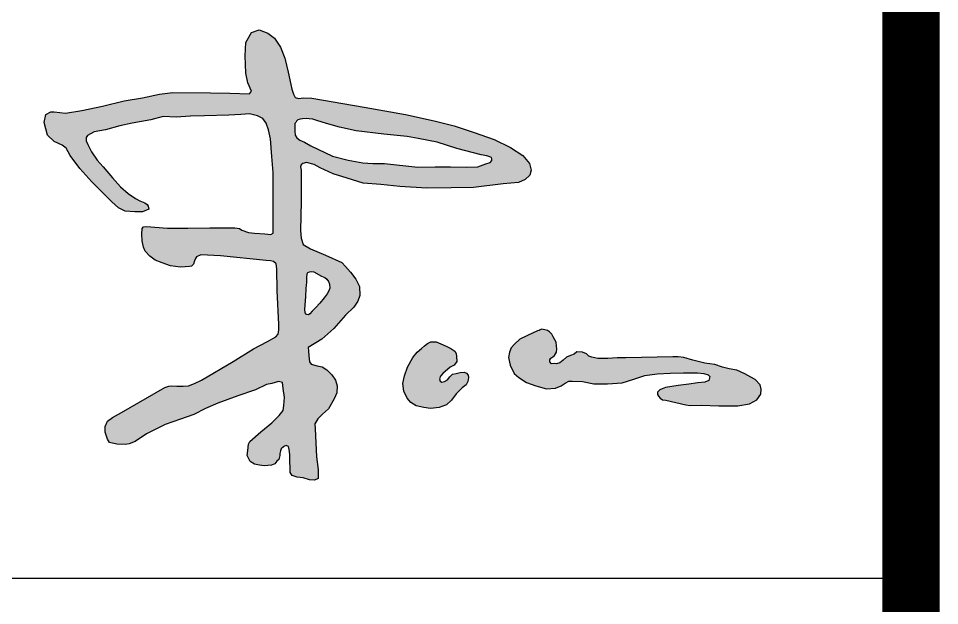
# Model space of a CAD drawing. Extents: x -417156 to 1571408, y 205758 to 1045562.
# Drawn here: x 1388673 to 1391898, y 912235 to 914292 of the extents above; entities that cross this region are included whole.
import ezdxf

# ---------------------------------------------------------------- set-up
doc = ezdxf.new("R2010")
doc.units = 0
doc.header["$LTSCALE"] = 1000
doc.header["$MEASUREMENT"] = 0
doc.layers.get('0').update_dxf_attribs({"linetype": 'CONTINUOUS'})
doc.layers.add('PUB_TITLE', color=4, linetype='CONTINUOUS')

msp = doc.modelspace()

# ---------------------------------------------------------------- hatches: boundary and pattern name
h = msp.add_hatch(color=7)
h.paths.add_polyline_path([(1389663.1, 913760), (1389660.9, 913771.9), (1389662.7, 913778.7), (1389668.5, 913783.8), (1389681.3, 913786.8), (1389708.4, 913779.5), (1389729.6, 913768), (1389775.3, 913747.2), (1389824.2, 913731.6), (1389880.3, 913715), (1389941.6, 913709.8), (1390008.1, 913702.6), (1390102.7, 913697.4), (1390188, 913698.4), (1390265.9, 913699.4), (1390369.9, 913712.5), (1390423.3, 913717.5), (1390447.2, 913727.3), (1390463.6, 913742.9), (1390467.7, 913760.2), (1390462.8, 913783.2), (1390439, 913811.1), (1390396.3, 913839.8), (1390339, 913867.8), (1390268.9, 913892.3), (1390198.8, 913915.7), (1390128.7, 913933.2), (1390027.9, 913955.4), (1389883.8, 913981.3), (1389700.6, 914012.8), (1389672.3, 914013.9), (1389653.2, 914011), (1389642.2, 914014.5), (1389636.5, 914026.7), (1389630.8, 914044), (1389626.7, 914060.4), (1389617.6, 914103.1), (1389606.1, 914152.4), (1389590.5, 914191), (1389570, 914222.2), (1389546.1, 914240.3), (1389516.5, 914251.8), (1389489.4, 914242.7), (1389469.7, 914207.4), (1389467.2, 914160.6), (1389469.8, 914099.3), (1389476.3, 914065.6), (1389488.6, 914037), (1389481.9, 914027.7), (1389413.5, 914029.6), (1389345.1, 914030.5), (1389213.5, 914032.2), (1389167.3, 914025.7), (1389107.2, 914013.7), (1389043.4, 914002.6), (1388967.6, 913984.2), (1388895.5, 913969.4), (1388838.2, 913959.2), (1388798.5, 913964.8), (1388786.5, 913964.8), (1388768.9, 913954.6), (1388763.3, 913926.9), (1388774.5, 913883.2), (1388798.6, 913860.1), (1388826.3, 913848.1), (1388840.2, 913837), (1388854, 913811.1), (1388888.2, 913765.9), (1388929.8, 913718.8), (1388999.6, 913649.6), (1389023.7, 913627.7), (1389047.1, 913616.7), (1389080.7, 913613.8), (1389107.1, 913613.8), (1389129.7, 913623.3), (1389129.3, 913626.3), (1389128.9, 913628.5), (1389127.3, 913634.1), (1389123.6, 913640.5), (1389115.4, 913646), (1389098, 913652.4), (1389082.9, 913661.5), (1389057.1, 913678.6), (1389030.3, 913701.7), (1389002.5, 913733.1), (1388969.3, 913771.9), (1388948.9, 913795), (1388928.8, 913823.8), (1388915.9, 913849.5), (1388910.3, 913863.3), (1388910.3, 913874.6), (1388914.8, 913881.4), (1388938.7, 913893.9), (1388978.2, 913901.1), (1389028, 913915.7), (1389071.7, 913925), (1389137.2, 913936.4), (1389179.8, 913947.9), (1389225.8, 913945.7), (1389275.7, 913948.8), (1389324.5, 913949.9), (1389409.7, 913953), (1389451.3, 913955.1), (1389482.5, 913957.1), (1389510.5, 913950.9), (1389529.2, 913941.6), (1389540.7, 913925), (1389549, 913901.1), (1389555.2, 913869.9), (1389560.4, 913807.6), (1389564.6, 913751.6), (1389565.1, 913573), (1389564.5, 913540.1), (1389557, 913534.3), (1389535.6, 913537.2), (1389499.2, 913539.5), (1389478.4, 913542.4), (1389455.8, 913550.5), (1389446.6, 913556.3), (1389430.2, 913558.4), (1389342.9, 913558.4), (1389266, 913557.2), (1389195.5, 913556.7), (1389150.4, 913560.1), (1389122.6, 913563), (1389111.6, 913561.9), (1389105.9, 913556.1), (1389105.3, 913535.9), (1389105.9, 913512.8), (1389111.6, 913490.8), (1389116.8, 913476.4), (1389133.6, 913459), (1389151.5, 913444.6), (1389176.4, 913435.4), (1389205.3, 913425), (1389240, 913419.9), (1389257, 913421.1), (1389271.5, 913422.4), (1389279.5, 913424.4), (1389285.6, 913431.1), (1389289.8, 913442.7), (1389292.6, 913450.7), (1389296.5, 913456.6), (1389311.2, 913464.1), (1389380.5, 913460.5), (1389540.9, 913443.9), (1389555.4, 913442.9), (1389566.2, 913440), (1389575.6, 913431.7), (1389578.2, 913415), (1389579.3, 913339.2), (1389584.9, 913219.2), (1389584.5, 913201.3), (1389582.8, 913185.9), (1389574.5, 913177.1), (1389544.9, 913160.6), (1389496.4, 913134.4), (1389424.9, 913090), (1389314.4, 913024.9), (1389289.6, 913013.6), (1389268.7, 913004.6), (1389249.4, 913004), (1389228.2, 913003.4), (1389210.8, 913005), (1389199.2, 913003.7), (1389185.6, 912999.6), (1389034.3, 912911), (1389002.4, 912893.6), (1388985.5, 912880.7), (1388977.2, 912862.7), (1388977.2, 912842.7), (1388985.5, 912818.6), (1388991.6, 912806.7), (1389017.3, 912800.6), (1389048.2, 912799.6), (1389061.1, 912801.6), (1389082.3, 912810.6), (1389121.8, 912836.5), (1389186.5, 912870), (1389240.8, 912888.1), (1389287.7, 912904.5), (1389327.9, 912925), (1389370.7, 912943.9), (1389440.7, 912970.1), (1389503.2, 912991.4), (1389541.8, 913009.5), (1389559.9, 913013.6), (1389583.7, 913020.2), (1389597.7, 913016.1), (1389600.2, 912995.5), (1389604.3, 912964.3), (1389601.8, 912936.4), (1389599.4, 912918.4), (1389586.2, 912901.1), (1389560.7, 912875.7), (1389521.3, 912843.6), (1389483.2, 912809.9), (1389478.2, 912800.8), (1389476.3, 912778.4), (1389473.6, 912760.6), (1389484.1, 912740.5), (1389499.2, 912730.4), (1389517.5, 912726.8), (1389533, 912724.5), (1389546.8, 912726.3), (1389558.7, 912727.7), (1389571, 912732.3), (1389578.3, 912741), (1389584.3, 912747.4), (1389588.8, 912760.6), (1389588.8, 912768.4), (1389590.2, 912777.1), (1389593, 912784.8), (1389600.7, 912791.7), (1389604.4, 912794), (1389610.8, 912795.8), (1389618.1, 912792.1), (1389620.4, 912782.5), (1389623.1, 912764.3), (1389623.4, 912743.1), (1389624.1, 912713.9), (1389624.1, 912700.9), (1389631.2, 912690.5), (1389649.5, 912685.3), (1389669.6, 912682.7), (1389691.7, 912676.2), (1389709.3, 912674.2), (1389722.6, 912680.4), (1389722.6, 912711.9), (1389716.1, 912756.6), (1389711.5, 912853.9), (1389710.8, 912872.2), (1389721, 912889), (1389737.1, 912905.8), (1389759.1, 912924.8), (1389778.1, 912960), (1389787.6, 912980.4), (1389789.1, 913005.3), (1389783.2, 913025), (1389770.8, 913044), (1389752.9, 913060.4), (1389736.1, 913071.4), (1389718.7, 913074.8), (1389698.5, 913081.2), (1389692.7, 913089.3), (1389690.4, 913109.5), (1389688.7, 913127.4), (1389687.9, 913139.5), (1389735.8, 913168.6), (1389777.8, 913206), (1389818, 913252.5), (1389847.2, 913280.3), (1389861.8, 913301.5), (1389868.4, 913321.2), (1389867, 913352.9), (1389853.8, 913378.4), (1389835.6, 913402.5), (1389818, 913423), (1389804.9, 913436.8), (1389747.7, 913462.5), (1389695.1, 913484.7), (1389669.6, 913499.4), (1389662.6, 913521.6), (1389660.3, 913548.4), (1389663, 913650.3)])
h.paths.add_polyline_path([(1389697.2, 913844.9), (1389674.3, 913857.7), (1389658.8, 913865.5), (1389647.8, 913873.3), (1389642.3, 913882.9), (1389641.4, 913896.6), (1389640.9, 913924), (1389643.8, 913927.5), (1389646.4, 913931.7), (1389651.5, 913935.9), (1389659.6, 913938.5), (1389667.3, 913940.1), (1389680.8, 913940.7), (1389691.4, 913940.4), (1389704.3, 913938.5), (1389718.3, 913934), (1389751.6, 913923.8), (1389796.8, 913910.9), (1389856, 913898), (1389952.5, 913885.8), (1390033.6, 913877.5), (1390073.1, 913871.2), (1390139.6, 913857.7), (1390208.2, 913835.9), (1390293.1, 913814.3), (1390313.4, 913810.6), (1390324, 913807.4), (1390329.3, 913804.1), (1390330.5, 913798.8), (1390330.9, 913794.4), (1390324.8, 913786.6), (1390309.9, 913782.2), (1390281.1, 913771.6), (1390241.6, 913771), (1390185.5, 913772.2), (1390131.7, 913772.2), (1390071, 913771), (1389955, 913783.9), (1389914.1, 913783.9), (1389879, 913786.3), (1389827.6, 913795.6), (1389772.7, 913809.6)], flags=16)
h.paths.add_polyline_path([(1389691.6, 913403.7), (1389698, 913404.8), (1389707.3, 913403.7), (1389734.6, 913388.4), (1389745.5, 913383.9), (1389752.9, 913377.9), (1389758.8, 913370.6), (1389761.6, 913361.5), (1389762.9, 913347.3), (1389759.7, 913337.3), (1389753.8, 913326.8), (1389743.3, 913313.1), (1389728.6, 913293.9), (1389714.5, 913279.7), (1389701.6, 913266.9), (1389693.9, 913257.3), (1389688.4, 913254.1), (1389682.3, 913254.3), (1389679.4, 913256.1), (1389676.7, 913261.3), (1389676.4, 913272.2), (1389679.5, 913318.3), (1389680.7, 913345.5), (1389681.9, 913357.7), (1389683.3, 913366.3), (1389683.3, 913384.6), (1389684.4, 913397.5), (1389686.6, 913402)], flags=16)
h = msp.add_hatch(color=7)
h.paths.add_polyline_path([(1390226.4, 912997.7), (1390240.8, 913008.5), (1390245.9, 913019.8), (1390249, 913033.6), (1390248, 913042.4), (1390241.8, 913049.6), (1390233.6, 913053.2), (1390219.7, 913051.6), (1390205.3, 913048), (1390192.5, 913046), (1390183.7, 913036.7), (1390175.5, 913025.9), (1390164.7, 913020.3), (1390155.4, 913018.2), (1390149.3, 913021.3), (1390147.2, 913029), (1390151.3, 913038.3), (1390159, 913048.5), (1390184.8, 913069.8), (1390198.6, 913077.5), (1390207.6, 913090.6), (1390207.2, 913107.7), (1390205.1, 913118.6), (1390201.5, 913126), (1390187.2, 913136.1), (1390170.6, 913144.2), (1390151.4, 913152.4), (1390135.6, 913158.9), (1390117.3, 913158.9), (1390105.5, 913153.4), (1390094.8, 913145.2), (1390084, 913135.4), (1390068.5, 913122.6), (1390054.1, 913104.1), (1390035.1, 913070.2), (1390025.3, 913039.7), (1390019.2, 913013), (1390022.3, 912986.8), (1390034.6, 912962.1), (1390046.9, 912946.7), (1390066, 912934.4), (1390092.7, 912928.7), (1390115.8, 912925.7), (1390146.2, 912929.2), (1390171.9, 912938), (1390188.8, 912954.4), (1390205.8, 912977.5)])
h.paths.add_polyline_path([(1391188.2, 913059.5), (1391161.9, 913064.6), (1391137.7, 913070.5), (1391110.7, 913079.2), (1391075.6, 913084.3), (1391034.7, 913094.6), (1391002.5, 913104.1), (1390982.8, 913107), (1390963.8, 913107), (1390799, 913103.1), (1390769.7, 913103.1), (1390736.8, 913101), (1390701.9, 913100.5), (1390680.8, 913105.1), (1390670.5, 913109.2), (1390661.8, 913116.9), (1390648.4, 913123.1), (1390628.3, 913123.6), (1390619, 913116.4), (1390605.7, 913110.8), (1390591.3, 913105.1), (1390580, 913095.4), (1390568.3, 913085.2), (1390557.1, 913081.6), (1390548.7, 913082.6), (1390538.8, 913082.4), (1390533.7, 913089), (1390533.2, 913096.1), (1390537.3, 913101.7), (1390544.4, 913106), (1390549.5, 913110.6), (1390556.7, 913122.8), (1390557.7, 913135), (1390557, 913144), (1390555.4, 913157.5), (1390551.2, 913166.5), (1390544.8, 913176.8), (1390540.3, 913185.4), (1390532.3, 913193.5), (1390524.9, 913198.3), (1390516.5, 913201.2), (1390504.9, 913203.1), (1390500.2, 913201.5), (1390495.6, 913199.1), (1390490.1, 913197.3), (1390455, 913181.2), (1390428.7, 913168.1), (1390409.7, 913150.5), (1390398.7, 913138.1), (1390392.2, 913122.8), (1390389.2, 913104.5), (1390394.4, 913077.5), (1390409, 913047.6), (1390425.1, 913034.4), (1390452.1, 913016.9), (1390484.3, 913005.2), (1390522.3, 912995), (1390553, 912996.5), (1390573.4, 913004.5), (1390587.3, 913014.7), (1390600.5, 913021.3), (1390612.2, 913021.3), (1390648, 913019.8), (1390687, 913012.5), (1390735.5, 913011.6), (1390786.2, 913015.3), (1390827.2, 913028), (1390865.7, 913040.8), (1390909, 913046.6), (1390954.5, 913049), (1391001.3, 913050.1), (1391050.4, 913051), (1391072.9, 913048.1), (1391087.4, 913043.4), (1391093.2, 913037.7), (1391090.4, 913023.9), (1391075.7, 913017.8), (1391052.1, 913015), (1391020.4, 913010.5), (1390982.6, 913006), (1390938.3, 912999), (1390926.3, 912994.9), (1390919, 912990.9), (1390910.1, 912983.3), (1390910.8, 912975.1), (1390913.6, 912969), (1390920, 912961.7), (1390928.1, 912956.3), (1390940.1, 912955), (1391010, 912937.9), (1391024.4, 912936.1), (1391063.2, 912936.8), (1391125.3, 912934.7), (1391191.1, 912934.7), (1391232.8, 912942), (1391257.6, 912955.8), (1391272.2, 912975.5), (1391273.7, 912993.1), (1391270, 913008.4), (1391252.5, 913026.7), (1391237.1, 913035.4), (1391216.7, 913047.1)])

# ---------------------------------------------------------------- linework, layer by layer
for points in [[(1389129.7, 913623.3), (1389107.1, 913613.8), (1389080.7, 913613.8), (1389047.1, 913616.7), (1389023.7, 913627.7), (1388999.6, 913649.6), (1388929.8, 913718.8), (1388888.2, 913765.9), (1388854, 913811.1), (1388840.2, 913837), (1388826.3, 913848.1), (1388798.6, 913860.1), (1388774.5, 913883.2), (1388763.3, 913926.9), (1388768.9, 913954.6), (1388786.5, 913964.8), (1388798.5, 913964.8), (1388838.2, 913959.2), (1388895.5, 913969.4), (1388967.6, 913984.2), (1389043.4, 914002.6), (1389107.2, 914013.7), (1389167.3, 914025.7), (1389213.5, 914032.2), (1389345.1, 914030.5), (1389413.5, 914029.6), (1389481.9, 914027.7), (1389488.6, 914037), (1389476.3, 914065.6), (1389469.8, 914099.3), (1389467.2, 914160.6), (1389469.7, 914207.4), (1389489.4, 914242.7), (1389516.5, 914251.8), (1389546.1, 914240.3), (1389570, 914222.2), (1389590.5, 914191), (1389606.1, 914152.4), (1389617.6, 914103.1), (1389626.7, 914060.4), (1389630.8, 914044), (1389636.5, 914026.7), (1389642.2, 914014.5), (1389653.2, 914011), (1389672.3, 914013.9), (1389700.6, 914012.8), (1389883.8, 913981.3), (1390027.9, 913955.4), (1390128.7, 913933.2), (1390198.8, 913915.7), (1390268.9, 913892.3), (1390339, 913867.8), (1390396.3, 913839.8), (1390439, 913811.1), (1390462.8, 913783.2), (1390467.7, 913760.2), (1390463.6, 913742.9), (1390447.2, 913727.3), (1390423.3, 913717.5), (1390369.9, 913712.5), (1390265.9, 913699.4), (1390188, 913698.4), (1390102.7, 913697.4), (1390008.1, 913702.6), (1389941.6, 913709.8), (1389880.3, 913715), (1389824.2, 913731.6), (1389775.3, 913747.2), (1389729.6, 913768), (1389708.4, 913779.5), (1389681.3, 913786.8), (1389668.5, 913783.8), (1389662.7, 913778.7), (1389660.9, 913771.9), (1389663.1, 913760), (1389663, 913650.3), (1389660.3, 913548.4), (1389662.6, 913521.6), (1389669.6, 913499.4), (1389695.1, 913484.7), (1389747.7, 913462.5), (1389804.9, 913436.8), (1389818, 913423), (1389835.6, 913402.5), (1389853.8, 913378.4), (1389867, 913352.9), (1389868.4, 913321.2), (1389861.8, 913301.5), (1389847.2, 913280.3), (1389818, 913252.5), (1389777.8, 913206), (1389735.8, 913168.6), (1389687.9, 913139.5), (1389688.7, 913127.4), (1389690.4, 913109.5), (1389692.7, 913089.3), (1389698.5, 913081.2), (1389718.7, 913074.8), (1389736.1, 913071.4), (1389752.9, 913060.4), (1389770.8, 913044), (1389783.2, 913025), (1389789.1, 913005.3), (1389787.6, 912980.4), (1389778.1, 912960), (1389759.1, 912924.8), (1389737.1, 912905.8), (1389721, 912889), (1389710.8, 912872.2), (1389711.5, 912853.9), (1389716.1, 912756.6), (1389722.6, 912711.9), (1389722.6, 912680.4), (1389709.3, 912674.2), (1389691.7, 912676.2), (1389669.6, 912682.7), (1389649.5, 912685.3), (1389631.2, 912690.5), (1389624.1, 912700.9), (1389624.1, 912713.9), (1389623.4, 912743.1), (1389623.1, 912764.3), (1389620.4, 912782.5), (1389618.1, 912792.1), (1389610.8, 912795.8), (1389604.4, 912794), (1389600.7, 912791.7), (1389593, 912784.8), (1389590.2, 912777.1), (1389588.8, 912768.4), (1389588.8, 912760.6), (1389584.3, 912747.4), (1389578.3, 912741), (1389571, 912732.3), (1389558.7, 912727.7), (1389546.8, 912726.3), (1389533, 912724.5), (1389517.5, 912726.8), (1389499.2, 912730.4), (1389484.1, 912740.5), (1389473.6, 912760.6), (1389476.3, 912778.4), (1389478.2, 912800.8), (1389483.2, 912809.9), (1389521.3, 912843.6), (1389560.7, 912875.7), (1389586.2, 912901.1), (1389599.4, 912918.4), (1389601.8, 912936.4), (1389604.3, 912964.3), (1389600.2, 912995.5), (1389597.7, 913016.1), (1389583.7, 913020.2), (1389559.9, 913013.6), (1389541.8, 913009.5), (1389503.2, 912991.4), (1389440.7, 912970.1), (1389370.7, 912943.9), (1389327.9, 912925), (1389287.7, 912904.5), (1389240.8, 912888.1), (1389186.5, 912870), (1389121.8, 912836.5), (1389082.3, 912810.6), (1389061.1, 912801.6), (1389048.2, 912799.6), (1389017.3, 912800.6), (1388991.6, 912806.7), (1388985.5, 912818.6), (1388977.2, 912842.7), (1388977.2, 912862.7), (1388985.5, 912880.7), (1389002.4, 912893.6), (1389034.3, 912911), (1389185.6, 912999.6), (1389199.2, 913003.7), (1389210.8, 913005), (1389228.2, 913003.4), (1389249.4, 913004), (1389268.7, 913004.6), (1389289.6, 913013.6), (1389314.4, 913024.9), (1389424.9, 913090), (1389496.4, 913134.4), (1389544.9, 913160.6), (1389574.5, 913177.1), (1389582.8, 913185.9), (1389584.5, 913201.3), (1389584.9, 913219.2), (1389579.3, 913339.2), (1389578.2, 913415), (1389575.6, 913431.7), (1389566.2, 913440), (1389555.4, 913442.9), (1389540.9, 913443.9), (1389380.5, 913460.5), (1389311.2, 913464.1), (1389296.5, 913456.6), (1389292.6, 913450.7), (1389289.8, 913442.7), (1389285.6, 913431.1), (1389279.5, 913424.4), (1389271.5, 913422.4), (1389257, 913421.1), (1389240, 913419.9), (1389205.3, 913425), (1389176.4, 913435.4), (1389151.5, 913444.6), (1389133.6, 913459), (1389116.8, 913476.4), (1389111.6, 913490.8), (1389105.9, 913512.8), (1389105.3, 913535.9), (1389105.9, 913556.1), (1389111.6, 913561.9), (1389122.6, 913563), (1389150.4, 913560.1), (1389195.5, 913556.7), (1389266, 913557.2), (1389342.9, 913558.4), (1389430.2, 913558.4), (1389446.6, 913556.3), (1389455.8, 913550.5), (1389478.4, 913542.4), (1389499.2, 913539.5), (1389535.6, 913537.2), (1389557, 913534.3), (1389564.5, 913540.1), (1389565.1, 913573), (1389564.6, 913751.6), (1389560.4, 913807.6), (1389555.2, 913869.9), (1389549, 913901.1), (1389540.7, 913925), (1389529.2, 913941.6), (1389510.5, 913950.9), (1389482.5, 913957.1), (1389451.3, 913955.1), (1389409.7, 913953), (1389324.5, 913949.9), (1389275.7, 913948.8), (1389225.8, 913945.7), (1389179.8, 913947.9), (1389137.2, 913936.4), (1389071.7, 913925), (1389028, 913915.7), (1388978.2, 913901.1), (1388938.7, 913893.9), (1388914.8, 913881.4), (1388910.3, 913874.6), (1388910.3, 913863.3), (1388915.9, 913849.5), (1388928.8, 913823.8), (1388948.9, 913795), (1388969.3, 913771.9), (1389002.5, 913733.1), (1389030.3, 913701.7), (1389057.1, 913678.6), (1389082.9, 913661.5), (1389098, 913652.4), (1389115.4, 913646), (1389123.6, 913640.5), (1389127.3, 913634.1), (1389128.9, 913628.5), (1389129.3, 913626.3)], [(1389640.9, 913924), (1389641.4, 913896.6), (1389642.3, 913882.9), (1389647.8, 913873.3), (1389658.8, 913865.5), (1389674.3, 913857.7), (1389697.2, 913844.9), (1389772.7, 913809.6), (1389827.6, 913795.6), (1389879, 913786.3), (1389914.1, 913783.9), (1389955, 913783.9), (1390071, 913771), (1390131.7, 913772.2), (1390185.5, 913772.2), (1390241.6, 913771), (1390281.1, 913771.6), (1390309.9, 913782.2), (1390324.8, 913786.6), (1390330.9, 913794.4), (1390330.5, 913798.8), (1390329.3, 913804.1), (1390324, 913807.4), (1390313.4, 913810.6), (1390293.1, 913814.3), (1390208.2, 913835.9), (1390139.6, 913857.7), (1390073.1, 913871.2), (1390033.6, 913877.5), (1389952.5, 913885.8), (1389856, 913898), (1389796.8, 913910.9), (1389751.6, 913923.8), (1389718.3, 913934), (1389704.3, 913938.5), (1389691.4, 913940.4), (1389680.8, 913940.7), (1389667.3, 913940.1), (1389659.6, 913938.5), (1389651.5, 913935.9), (1389646.4, 913931.7), (1389643.8, 913927.5)], [(1389683.3, 913366.3), (1389683.3, 913384.6), (1389684.4, 913397.5), (1389686.6, 913402), (1389691.6, 913403.7), (1389698, 913404.8), (1389707.3, 913403.7), (1389734.6, 913388.4), (1389745.5, 913383.9), (1389752.9, 913377.9), (1389758.8, 913370.6), (1389761.6, 913361.5), (1389762.9, 913347.3), (1389759.7, 913337.3), (1389753.8, 913326.8), (1389743.3, 913313.1), (1389728.6, 913293.9), (1389714.5, 913279.7), (1389701.6, 913266.9), (1389693.9, 913257.3), (1389688.4, 913254.1), (1389682.3, 913254.3), (1389679.4, 913256.1), (1389676.7, 913261.3), (1389676.4, 913272.2), (1389679.5, 913318.3), (1389680.7, 913345.5), (1389681.9, 913357.7)], [(1390490.1, 913197.3), (1390455, 913181.2), (1390428.7, 913168.1), (1390409.7, 913150.5), (1390398.7, 913138.1), (1390392.2, 913122.8), (1390389.2, 913104.5), (1390394.4, 913077.5), (1390409, 913047.6), (1390425.1, 913034.4), (1390452.1, 913016.9), (1390484.3, 913005.2), (1390522.3, 912995), (1390553, 912996.5), (1390573.4, 913004.5), (1390587.3, 913014.7), (1390600.5, 913021.3), (1390612.2, 913021.3), (1390648, 913019.8), (1390687, 913012.5), (1390735.5, 913011.6), (1390786.2, 913015.3), (1390827.2, 913028), (1390865.7, 913040.8), (1390909, 913046.6), (1390954.5, 913049), (1391001.3, 913050.1), (1391050.4, 913051), (1391072.9, 913048.1), (1391087.4, 913043.4), (1391093.2, 913037.7), (1391090.4, 913023.9), (1391075.7, 913017.8), (1391052.1, 913015), (1391020.4, 913010.5), (1390982.6, 913006), (1390938.3, 912999), (1390926.3, 912994.9), (1390919, 912990.9), (1390910.1, 912983.3), (1390910.8, 912975.1), (1390913.6, 912969), (1390920, 912961.7), (1390928.1, 912956.3), (1390940.1, 912955), (1391010, 912937.9), (1391024.4, 912936.1), (1391063.2, 912936.8), (1391125.3, 912934.7), (1391191.1, 912934.7), (1391232.8, 912942), (1391257.6, 912955.8), (1391272.2, 912975.5), (1391273.7, 912993.1), (1391270, 913008.4), (1391252.5, 913026.7), (1391237.1, 913035.4), (1391216.7, 913047.1), (1391188.2, 913059.5), (1391161.9, 913064.6), (1391137.7, 913070.5), (1391110.7, 913079.2), (1391075.6, 913084.3), (1391034.7, 913094.6), (1391002.5, 913104.1), (1390982.8, 913107), (1390963.8, 913107), (1390799, 913103.1), (1390769.7, 913103.1), (1390736.8, 913101), (1390701.9, 913100.5), (1390680.8, 913105.1), (1390670.5, 913109.2), (1390661.8, 913116.9), (1390648.4, 913123.1), (1390628.3, 913123.6), (1390619, 913116.4), (1390605.7, 913110.8), (1390591.3, 913105.1), (1390580, 913095.4), (1390568.3, 913085.2), (1390557.1, 913081.6), (1390548.7, 913082.6), (1390538.8, 913082.4), (1390533.7, 913089), (1390533.2, 913096.1), (1390537.3, 913101.7), (1390544.4, 913106), (1390549.5, 913110.6), (1390556.7, 913122.8), (1390557.7, 913135), (1390557, 913144), (1390555.4, 913157.5), (1390551.2, 913166.5), (1390544.8, 913176.8), (1390540.3, 913185.4), (1390532.3, 913193.5), (1390524.9, 913198.3), (1390516.5, 913201.2), (1390504.9, 913203.1), (1390500.2, 913201.5), (1390495.6, 913199.1)], [(1390105.5, 913153.4), (1390117.3, 913158.9), (1390135.6, 913158.9), (1390151.4, 913152.4), (1390170.6, 913144.2), (1390187.2, 913136.1), (1390201.5, 913126), (1390205.1, 913118.6), (1390207.2, 913107.7), (1390207.6, 913090.6), (1390198.6, 913077.5), (1390184.8, 913069.8), (1390159, 913048.5), (1390151.3, 913038.3), (1390147.2, 913029), (1390149.3, 913021.3), (1390155.4, 913018.2), (1390164.7, 913020.3), (1390175.5, 913025.9), (1390183.7, 913036.7), (1390192.5, 913046), (1390205.3, 913048), (1390219.7, 913051.6), (1390233.6, 913053.2), (1390241.8, 913049.6), (1390248, 913042.4), (1390249, 913033.6), (1390245.9, 913019.8), (1390240.8, 913008.5), (1390226.4, 912997.7), (1390205.8, 912977.5), (1390188.8, 912954.4), (1390171.9, 912938), (1390146.2, 912929.2), (1390115.8, 912925.7), (1390092.7, 912928.7), (1390066, 912934.4), (1390046.9, 912946.7), (1390034.6, 912962.1), (1390022.3, 912986.8), (1390019.2, 913013), (1390025.3, 913039.7), (1390035.1, 913070.2), (1390054.1, 913104.1), (1390068.5, 913122.6), (1390084, 913135.4), (1390094.8, 913145.2)]]:
    msp.add_lwpolyline(points, close=True)
at = {"layer": 'PUB_TITLE', "color": 4}
msp.add_line((1380797.9, 912331.3), (1391797.9, 912331.3), dxfattribs=at)
at = {"layer": 'PUB_TITLE', "const_width": 200}
msp.add_lwpolyline([(1230597.9, 869803.1), (1391797.9, 869803.1), (1391797.9, 984603.1), (1230597.9, 984603.1)], close=True, dxfattribs=at)

doc.saveas('drawing.dxf')
